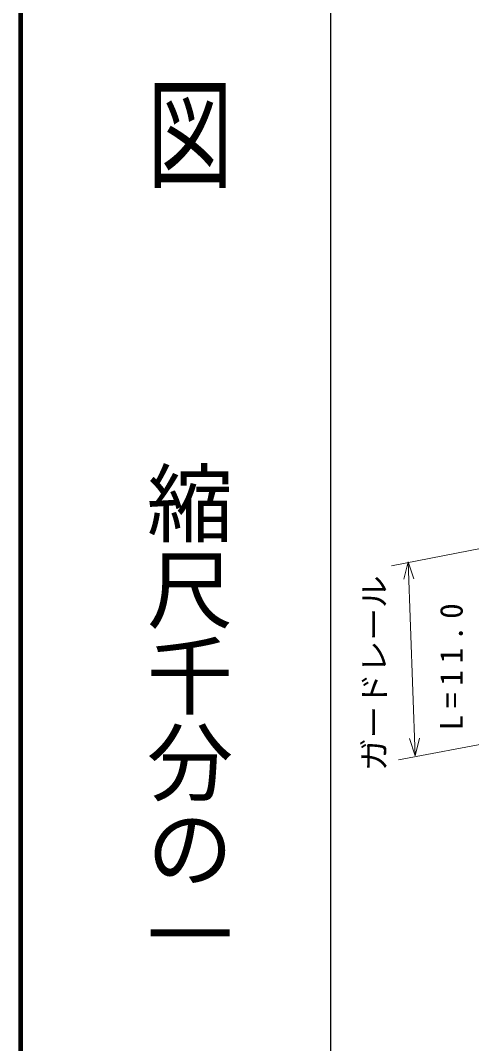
# Model space of a CAD drawing. Units: millimetres, scale not verified. Extents: x 40000 to 680000, y 20000 to 380000.
# Drawn here: x 40000 to 66184, y 257167 to 316500 of the extents above; entities that cross this region are included whole.
import ezdxf
from ezdxf.enums import TextEntityAlignment as Align

# ---------------------------------------------------------------- set-up
doc = ezdxf.new("R2010")
doc.units = ezdxf.units.MM
doc.header["$LTSCALE"] = 1000
for name, color, linetype, lineweight in [('M-STR-HTXT', 7, 'Continuous', 13), ('M-TTL', 2, 'Continuous', 140), ('M-TTL-BAND', 7, 'Continuous', 25)]:
    doc.layers.add(name, color=color, linetype=linetype, lineweight=lineweight)
doc.styles.add('@ＭＳ ゴシック', font='')
doc.styles.add('ＭＳ ゴシック', font='')
doc.styles.get('@ＭＳ ゴシック').set_extended_font_data('@MS Gothic')
doc.styles.get('ＭＳ ゴシック').set_extended_font_data('MS Gothic')

msp = doc.modelspace()

# ---------------------------------------------------------------- linework, layer by layer
at = {"layer": 'M-STR-HTXT'}
for p, q in [((72412, 286984), (61532, 284875)), ((62253, 284099), (62504, 285108)), ((62504, 285108), (62825, 284119)), ((62504, 285108), (62907, 273861)), ((61935, 273628), (84196, 277747)), ((62907, 273861), (62587, 274850)), ((63159, 274871), (62907, 273861))]:
    msp.add_line(p, q, dxfattribs=at)
at = {"layer": 'M-TTL'}
msp.add_line((40000, 380000), (40000, 20000), dxfattribs=at)
at = {"layer": 'M-TTL-BAND'}
msp.add_line((58000, 370000), (58000, 20000), dxfattribs=at)

# ---------------------------------------------------------------- texts
at = {"layer": 'M-STR-HTXT', "style": 'ＭＳ ゴシック', "width": 1.05}
msp.add_text('ガードレール', height=1320, rotation=90, dxfattribs=at).set_placement((61587, 272970), align=Align.BOTTOM_LEFT)
at = {"layer": 'M-STR-HTXT', "insert": (65689, 275335), "char_height": 1320, "attachment_point": 7, "rotation": 90, "style": 'ＭＳ ゴシック'}
msp.add_mtext('\\T1.44;L=11.0', dxfattribs=at)
at = {"layer": 'M-TTL-BAND', "style": '@ＭＳ ゴシック', "width": 1.4}
msp.add_text('平  面  図', height=3666, rotation=270, dxfattribs=at).set_placement((49777, 306475), align=Align.MIDDLE_RIGHT)
at = {"layer": 'M-TTL-BAND', "style": '@ＭＳ ゴシック'}
msp.add_text('縮尺千分の一', height=3666, rotation=270, dxfattribs=at).set_placement((49777, 261030), align=Align.MIDDLE_RIGHT)

doc.saveas('drawing.dxf')
